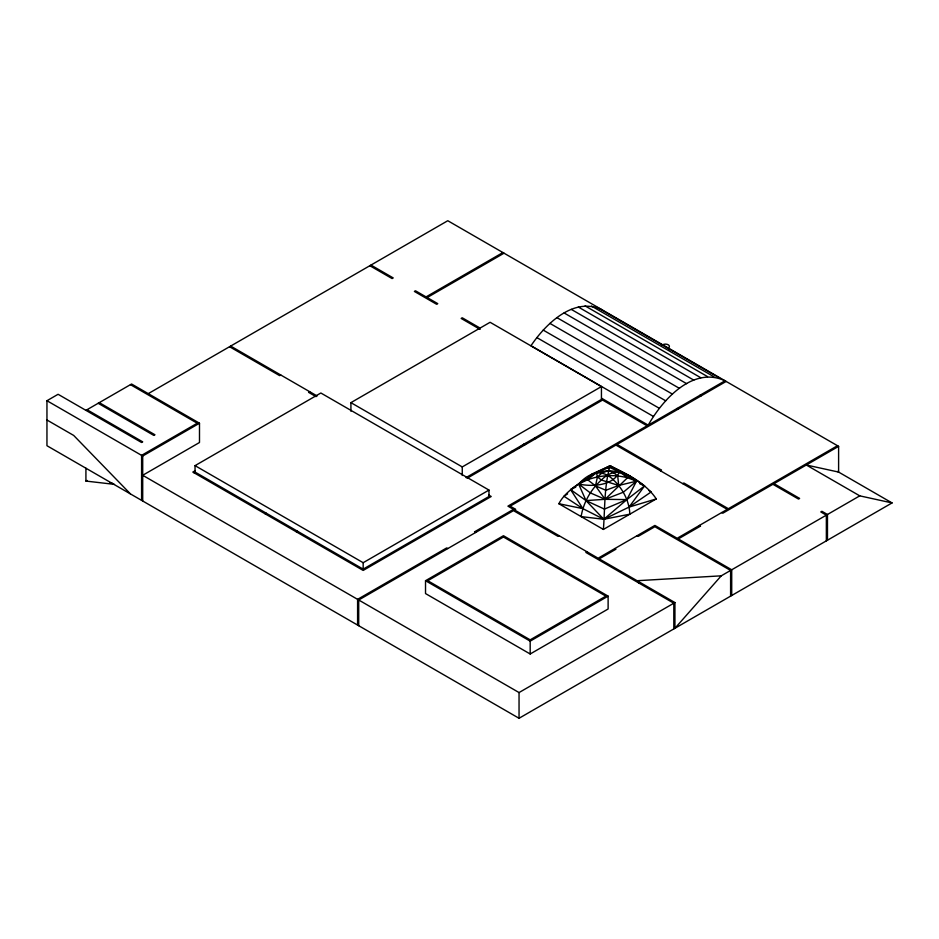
<?xml version="1.0" encoding="UTF-8"?>
<svg xmlns="http://www.w3.org/2000/svg" width="939" height="939" viewBox="0 0 939 939"><rect width="100%" height="100%" fill="white"/><g stroke="black" fill="none" stroke-linecap="round" stroke-linejoin="round"><path stroke-width="1.41" d="M603.39 529.443C605.033 508.316 604.106 486.285 610.045 465.861C626.982 474.031 645.562 482.775 656.279 498.914L603.39 529.443L558.858 503.727C564.808 492.412 575.9 485.768 586.124 478.82M656.279 498.914L629.071 507.083L644.541 485.933C630.092 475.78 616.876 464.453 601.359 480.029C590.772 489.501 583.424 502.541 581.124 516.591L603.824 519.279L629.834 514.173C629.318 501.074 622.792 488.703 613.331 479.806C601.559 468.103 589.011 472.693 578.6 484.019L586.006 500.593L603.824 519.279L629.071 507.083L651.197 491.919L648.826 490.451M567.614 493.902L563.928 496.238L582.896 508.645L603.824 519.279L626.853 499.595L636.536 481.155L629.13 475.697L610.045 465.861L591.816 474.042L588.284 477.329L590.772 476.12M648.203 425.144C662.617 399.732 692.876 365.811 725.037 380.788L648.203 425.144L601.488 398.171M602.556 310.081C574.163 295.891 545.735 323.802 530.969 345.752L653.45 416.458M87.034 409.721L142.705 441.858L141.589 442.504L58.089 394.286L46.95 400.718L46.95 445.72L519.044 718.276L892.05 502.928L859.76 495.851L721.246 575.83L674.93 628.285L674.93 602.568L599.211 558.858L615.914 549.209L614.799 548.564M519.49 447.61L523.504 444.429L527.272 443.067M585.924 478.96L570.595 489.595L586.006 500.593L604.399 509.102L626.853 499.595L644.541 485.933L639.623 483.62M85.919 410.355L131.566 384.004L199.491 423.219L199.491 442.504L142.705 475.287L519.044 692.559L674.93 602.568M148.268 393.641L447.786 220.724L838.609 446.354L838.609 472.071L806.319 465.005L859.76 495.851M85.919 468.209L85.919 481.073L87.034 480.428M280.773 375.001L279.658 375.647L229.55 346.714M46.95 400.718L142.705 456.002L199.491 423.219M502.905 252.544L426.071 296.9L415.496 290.797L414.381 291.43L436.658 304.295L437.762 303.649L427.186 297.546L504.02 253.19M309.717 391.716L308.602 392.361L316.032 396.645M195.042 472.071L195.042 465.638L320.856 393.007L488.984 490.076L488.984 496.496L363.17 569.14L195.042 472.071L193.927 472.716M195.347 470.603L192.812 472.071L363.17 570.431L491.214 496.496L488.679 495.041M350.916 411.212L350.916 402.643L490.099 322.288L601.441 386.575L601.441 399.427L466.026 477.611M265.185 513.856L266.3 513.21M296.36 531.85L297.475 531.216M350.916 402.643L462.258 466.929L601.441 386.575M467.129 478.256L602.556 400.073L647.088 425.79L507.917 506.144L513.48 509.361L474.512 531.85L475.627 532.495M195.042 465.638L363.17 562.707L488.984 490.076M726.152 381.434L617.029 444.429L661.572 470.146L660.457 470.791M425.52 580.713L503.457 535.711L608.12 596.136L608.12 609L530.183 653.99L425.52 593.565L425.52 580.713L530.183 641.137L608.12 596.136M559.128 535.711L558.024 536.357L513.48 510.64L358.71 599.998L358.71 625.714M682.723 483.644L683.838 482.998L728.371 508.715L837.494 445.72M586.969 551.78L585.854 552.425L673.815 603.214L673.815 628.919M838.609 446.354L774.029 483.644L799.629 498.433L798.526 499.067L772.914 484.289L722.807 513.21L721.692 512.565M602.369 469.911L610.045 465.861L636.536 481.155L623.308 492.224L605.08 499.313L586.006 500.593M606.993 468.232L610.737 466.413L629.13 475.697L630.679 477.928M575.748 487.141L570.595 489.595L582.896 508.645L558.858 503.727M721.246 575.83L637.076 580.713L638.872 582.978M626.853 499.595L605.08 499.313L590.279 492.869L578.6 484.019L596.429 472.622L610.045 465.861L610.737 466.413M109.875 483.069L112.727 483.397M85.919 481.073L114.476 484.371M597.31 307.44L719.79 378.159M591.453 306.044L713.933 376.762M585.091 305.903L707.56 376.621M578.33 307.03L700.799 377.748M571.299 309.401L693.78 380.119M564.139 312.969L686.62 383.675M837.494 471.425L892.05 502.928M699.978 395.249L701.093 395.894M556.98 317.664L679.46 388.382M549.961 323.415L672.441 394.122M543.2 330.094L665.681 400.8M677.16 408.43L678.275 409.075M536.826 337.582L659.307 408.289M370.964 265.08L393.23 277.932L392.115 278.578L369.849 265.725M479.723 327.875L462.258 317.793L461.155 318.438L480.122 329.389M699.426 525.429L700.541 526.075L678.275 538.927L731.716 569.785L731.716 595.502M534.631 437.997L535.746 438.642M523.504 444.429L524.619 445.074M512.365 450.861L513.48 451.495M637.076 535.711L638.191 536.357L654.882 526.709L730.601 570.431L730.601 596.136M230.665 346.08L317.147 396M447.786 548.564L446.671 547.93L357.595 599.352L357.595 625.069M130.462 384.65L197.26 423.219L141.589 455.356L141.589 500.358M99.276 402.643L154.958 434.78L153.843 435.426L98.172 403.289M46.95 420.003L73.676 435.426L130.462 493.926M668.873 348.475L669.401 349.613M827.47 540.207L827.47 514.502L821.907 511.286L820.792 511.931L826.355 515.147L826.355 540.852M530.183 641.137L530.183 653.99M519.044 692.559L519.044 718.276M462.258 466.929L462.258 475.498M363.17 562.707L363.17 569.14M142.705 456.002L142.705 501.003M662.054 345.259A3.932 2.277 0 0 1 668.251 344.789A3.932 2.277 0 0 1 667.429 348.369M597.427 476.906L595.49 485.886L605.08 499.313L627.487 477.775L636.536 481.155L618.695 485.475L605.855 490.264L595.49 485.886L587.65 479.747L578.6 484.019C592.227 486.907 612.463 485.991 619.634 471.953L609.27 467.258L596.429 472.622L587.65 479.747C600.373 475.134 614.376 474.324 627.487 477.775L619.634 471.953L608.437 470.545L596.429 472.622L597.427 476.906L601.359 480.029L618.695 485.475L617.709 475.897L613.766 472.869L608.437 470.545L601.805 473.15L597.427 476.906M615.914 445.074L510.135 506.144L515.711 509.361L514.595 509.994L598.108 558.212L654.882 525.429L677.16 538.282L727.256 509.361L615.914 445.074M503.457 537.002L427.75 580.713L530.183 639.846L605.901 596.136L503.457 537.002"/></g></svg>
